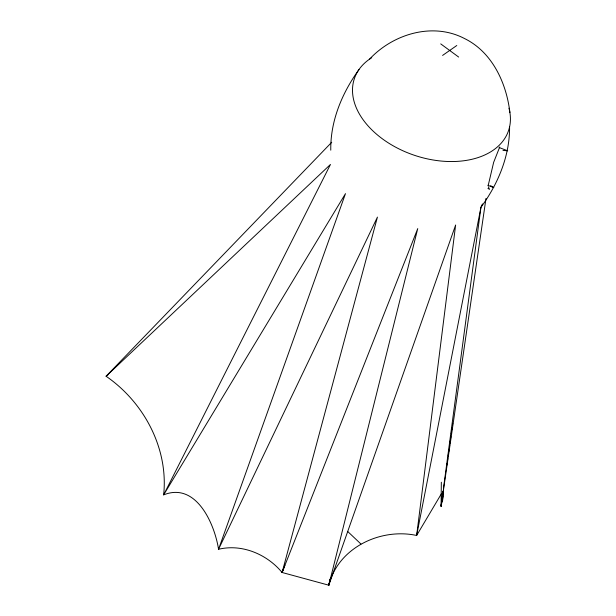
<?xml version="1.0" encoding="UTF-8"?>
<svg xmlns="http://www.w3.org/2000/svg" width="616" height="616" viewBox="0 0 616 616"><rect width="100%" height="100%" fill="white"/><g stroke="black" fill="none" stroke-linecap="round" stroke-linejoin="round"><path stroke-width="0.92" d="M443.173 495.888L441.087 506.237L441.333 482.228M330.777 150.181C330.307 120.967 342.103 92.931 358.989 69.546M442.665 500.346L443.659 486.979L480.934 207.33L482.436 203.927M509.586 126.865C509.786 156.041 497.982 184.069 480.934 207.33L416.647 535.466C380.465 527.704 338.13 547.709 328.798 585.2L282.097 572.487C267.021 554.269 242.034 543.62 218.549 549.272C214.614 523.97 196.288 481.704 163.648 494.871C168.599 448.44 143.99 402.356 106.098 376.253L331.724 142.257M486.001 198.36L441.087 506.237L441.757 499.869M441.942 498.051L442.234 495.326M488.296 185.093L493.647 162.355L499.738 146.962M441.087 506.237L443.227 490.99M446.846 465.257L447.108 463.348M447.516 460.491L447.778 458.581M448.178 455.725L448.448 453.815M448.718 451.913L449.118 449.049M449.387 447.147L449.657 445.237M449.919 443.335L450.327 440.471M450.589 438.569L450.858 436.659M451.258 433.803L451.528 431.893M451.798 429.991L452.067 428.082M452.467 425.225L452.737 423.315M330.022 579.571L328.798 585.2L455.632 225.009L416.647 535.466L441.31 493.909M330.561 577.708L328.798 585.2L417.748 228.582L282.097 572.487L377.431 217.101L218.549 549.272L345.484 193.624L163.648 494.871L330.461 164.457L106.098 376.253L108.347 374.543M283.429 568.876L282.097 572.487L284.854 565.311M369.569 59.128C393.054 34.011 432.64 21.922 464.441 38.5C492.238 52.037 506.46 83.091 509.902 112.543M442.588 55.425L456.787 45.507M502.979 150.389L507.692 150.812L499.068 147.494M487.764 185.293L493.801 187.618L490.582 185.67M487.934 188.404L489.543 189.374L488.296 186.702M440.725 43.882L458.65 57.049M347.709 531.493L360.922 543.997M442.765 491.468L443.127 493.37M508.97 108.193A81.343 53.469 18.6 0 1 411.142 154.139A81.343 53.469 18.6 0 1 371.748 57.688"/></g></svg>
